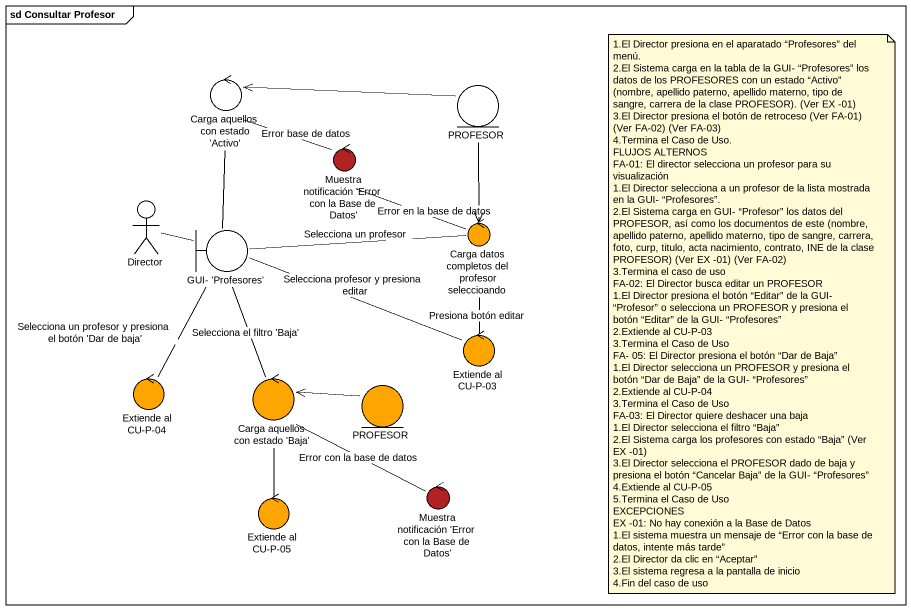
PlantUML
@startuml
mainframe sd Consultar Profesor
control "Carga aquellos con estado 'Activo'" as Carga_aquellos_con_estado
entity PROFESOR
control "Muestra notificación 'Error con la Base de Datos'" as Muestra_notificación_Error #B22222
actor Director
boundary "GUI- 'Profesores'" as GUI_Profesores
control "Carga datos completos del profesor seleccioando" as Carga_datos_completos_del #FFA500
control "Extiende al CU-P-03" as Extiende_al_CU_P_03 #FFA500
control "Extiende al CU-P-04" as Extiende_al_CU_P_04 #FFA500
control "Carga aquellos con estado 'Baja'" as Carga_aquellos_con_estado_2 #FFA500
entity "PROFESOR" as PROFESOR_2 #FFA500
control "Muestra notificación 'Error con la Base de Datos'" as Muestra_notificación_Error_2 #B22222
control "Extiende al CU-P-05" as Extiende_al_CU_P_05 #FFA500
Carga_aquellos_con_estado -right- Muestra_notificación_Error : Error base de datos
Carga_aquellos_con_estado -- GUI_Profesores
PROFESOR -left-> Carga_aquellos_con_estado
PROFESOR --> Carga_datos_completos_del
Director -right- GUI_Profesores
GUI_Profesores -right- Carga_datos_completos_del : Selecciona un profesor
GUI_Profesores -right- Extiende_al_CU_P_03 : Selecciona profesor y presiona editar
GUI_Profesores -- Extiende_al_CU_P_04 : Selecciona un profesor y presiona el botón 'Dar de baja'
GUI_Profesores -- Carga_aquellos_con_estado_2 : Selecciona el filtro 'Baja'
Carga_datos_completos_del -left- Muestra_notificación_Error : Error en la base de datos
Carga_datos_completos_del -- Extiende_al_CU_P_03 : Presiona botón editar
Carga_aquellos_con_estado_2 -- Muestra_notificación_Error_2 : Error con la base de datos
Carga_aquellos_con_estado_2 -- Extiende_al_CU_P_05
PROFESOR_2 -left-> Carga_aquellos_con_estado_2
note as N1
  1.El Director presiona en el aparatado “Profesores” del menú.
  2.El Sistema carga en la tabla de la GUI- “Profesores” los datos de los PROFESORES con un estado “Activo” (nombre, apellido paterno, apellido materno, tipo de sangre, carrera de la clase PROFESOR). (Ver EX -01)
  3.El Director presiona el botón de retroceso (Ver FA-01) (Ver FA-02) (Ver FA-03)
  4.Termina el Caso de Uso.
  FLUJOS ALTERNOS
  FA-01: El director selecciona un profesor para su visualización
  1.El Director selecciona a un profesor de la lista mostrada en la GUI- “Profesores”.
  2.El Sistema carga en GUI- “Profesor” los datos del PROFESOR, así como los documentos de este (nombre, apellido paterno, apellido materno, tipo de sangre, carrera, foto, curp, titulo, acta nacimiento, contrato, INE de la clase PROFESOR) (Ver EX -01) (Ver FA-02)
  3.Termina el caso de uso
  FA-02: El Director busca editar un PROFESOR
  1.El Director presiona el botón “Editar” de la GUI- “Profesor” o selecciona un PROFESOR y presiona el botón “Editar” de la GUI- “Profesores”
  2.Extiende al CU-P-03
  3.Termina el Caso de Uso
  FA- 05: El Director presiona el botón “Dar de Baja”
  1.El Director selecciona un PROFESOR y presiona el botón “Dar de Baja” de la GUI- “Profesores”
  2.Extiende al CU-P-04
  3.Termina el Caso de Uso
  FA-03: El Director quiere deshacer una baja
  1.El Director selecciona el filtro “Baja”
  2.El Sistema carga los profesores con estado “Baja” (Ver EX -01)
  3.El Director selecciona el PROFESOR dado de baja y presiona el botón “Cancelar Baja” de la GUI- “Profesores”
  4.Extiende al CU-P-05
  5.Termina el Caso de Uso
  EXCEPCIONES
  EX -01: No hay conexión a la Base de Datos
  1.El sistema muestra un mensaje de “Error con la base de datos, intente más tarde”
  2.El Director da clic en “Aceptar”
  3.El sistema regresa a la pantalla de inicio
  4.Fin del caso de uso
end note
@enduml
